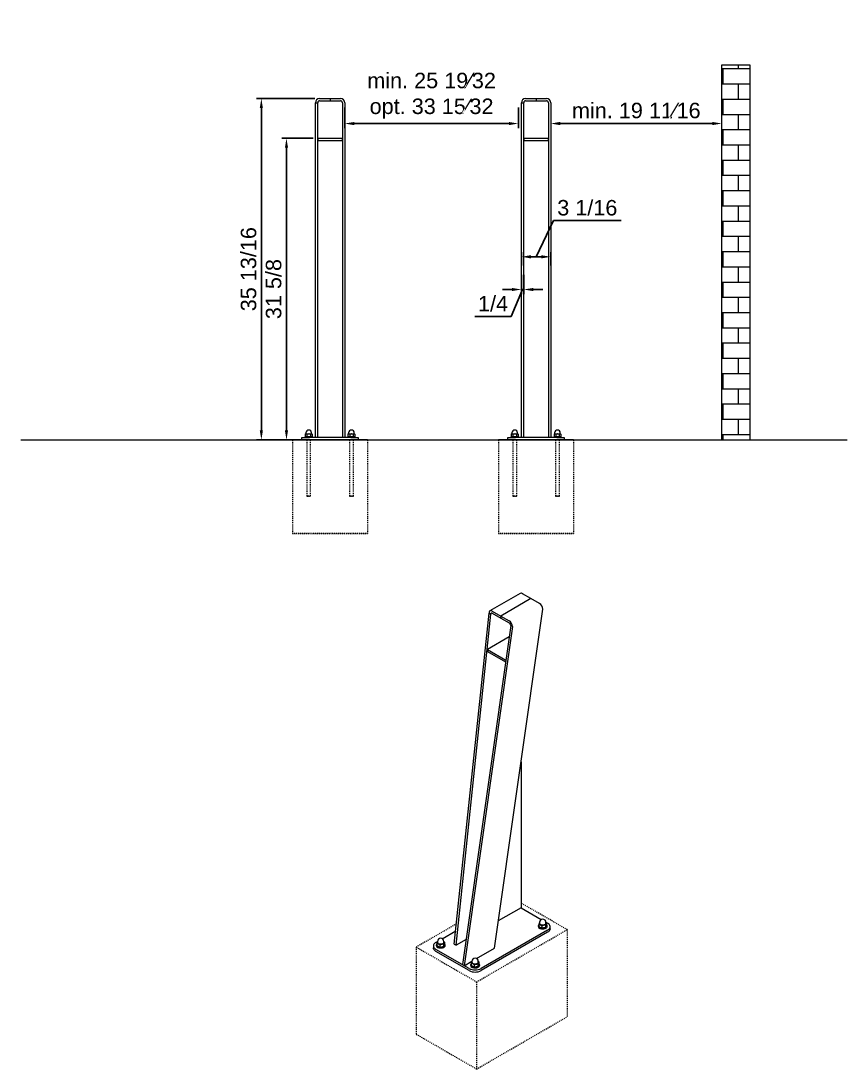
# Model space of a CAD drawing. Header units: inches. Extents: x -26 to 158, y -1 to 132.
# Drawn here: x 71 to 157.7, y 21.6 to 131.6 of the extents above; entities that cross this region are included whole.
import ezdxf

# ---------------------------------------------------------------- set-up
doc = ezdxf.new("R2010")
doc.units = ezdxf.units.IN
doc.linetypes.add('HIDDEN', pattern=[1.905, 1.27, -0.635])
for name, color, linetype, lineweight in [('ZANO_R', 7, 'Continuous', 0), ('ZANO_R_przerywana', 250, 'HIDDEN', 0), ('ZANO_W', 1, 'Continuous', 0)]:
    doc.layers.add(name, color=color, linetype=linetype, lineweight=lineweight)
doc.styles.get("Standard").update_dxf_attribs({"font": 'arial.ttf'})
doc.dimstyles.new('amerykanie', dxfattribs={"dimtxt": 50, "dimasz": 50, "dimexe": 0.5, "dimexo": 0.5, "dimgap": 1, "dimtad": 1, "dimdec": 0, "dimzin": 0, "dimlunit": 5, "dimtxsty": 'Standard', "dimcen": 0.09, "dimclrd": 1, "dimclre": 1, "dimclrt": 1, "dimazin": 0, "dimtfac": 1, "dimtdec": 0, "dimtmove": 0, "dimatfit": 3, "dimfxl": 1, "dimtzin": 0, "dimarcsym": 1})

# ---------------------------------------------------------------- blocks, each defined once
blk = doc.blocks.new('*D363')
at = {"layer": 'ZANO_W', "color": 1, "lineweight": -2}
for p, q in [((105, 122.53), (105, 120.34)), ((123.23, 122.53), (123.23, 120.34)), ((106, 120.84), (122.23, 120.84))]:
    blk.add_line(p, q, dxfattribs=at)
at = {"layer": 'ZANO_W', "color": 1}
for points in [[(106, 121), (106, 120.67), (105, 120.84)], [(122.23, 120.67), (122.23, 121), (123.23, 120.84)]]:
    blk.add_solid(points, dxfattribs=at)
at = {"layer": 'ZANO_W', "color": 1, "insert": (114.12, 123.76), "char_height": 1.625, "attachment_point": 5}
blk.add_mtext('min. 25 19⁄32\\Popt. 33 15⁄32', dxfattribs=at)
blk = doc.blocks.new('*D364')
at = {"layer": 'ZANO_W', "color": 1, "lineweight": -2}
for p, q in [((126.62, 121.34), (126.62, 121.34)), ((144.57, 121.34), (144.57, 121.34)), ((127.62, 120.84), (143.57, 120.84))]:
    blk.add_line(p, q, dxfattribs=at)
at = {"layer": 'ZANO_W', "color": 1}
for points in [[(127.62, 121.01), (127.62, 120.67), (126.62, 120.84)], [(143.57, 120.67), (143.57, 121.01), (144.57, 120.84)]]:
    blk.add_solid(points, dxfattribs=at)
at = {"layer": 'ZANO_W', "color": 1, "insert": (135.6, 122.2), "char_height": 1.625, "attachment_point": 5}
blk.add_mtext('min. 19 11⁄16', dxfattribs=at)
blk = doc.blocks.new('*D371')
at = {"layer": 'ZANO_W', "color": 1, "lineweight": -2}
for p, q in [((123.55, 104.95), (123.55, 102.92)), ((123.79, 104.95), (123.79, 102.92)), ((122.55, 103.42), (121.55, 103.42)), ((122.46, 100.58), (123.67, 103.42)), ((123.55, 103.42), (123.79, 103.42)), ((124.79, 103.42), (125.79, 103.42)), ((118.67, 100.58), (122.46, 100.58))]:
    blk.add_line(p, q, dxfattribs=at)
at = {"layer": 'ZANO_W', "color": 1}
for points in [[(122.55, 103.25), (122.55, 103.58), (123.55, 103.42)], [(124.79, 103.58), (124.79, 103.25), (123.79, 103.42)]]:
    blk.add_solid(points, dxfattribs=at)
at = {"layer": 'ZANO_W', "color": 1, "insert": (120.57, 101.92), "char_height": 1.625, "attachment_point": 5}
blk.add_mtext('1/4', dxfattribs=at)
blk = doc.blocks.new('*D372')
at = {"layer": 'ZANO_W', "color": 1, "lineweight": -2}
for p, q in [((126.91, 110.65), (125.09, 106.85)), ((134.02, 110.65), (126.91, 110.65)), ((123.55, 105.95), (123.55, 107.35)), ((124.55, 106.85), (125.62, 106.85)), ((126.62, 105.95), (126.62, 107.35))]:
    blk.add_line(p, q, dxfattribs=at)
at = {"layer": 'ZANO_W', "color": 1}
for points in [[(124.55, 107.02), (124.55, 106.68), (123.55, 106.85)], [(125.62, 106.68), (125.62, 107.02), (126.62, 106.85)]]:
    blk.add_solid(points, dxfattribs=at)
at = {"layer": 'ZANO_W', "color": 1, "insert": (130.46, 111.99), "char_height": 1.625, "attachment_point": 5}
blk.add_mtext('3 1/16', dxfattribs=at)
blk = doc.blocks.new('*D373')
at = {"layer": 'ZANO_W', "color": 1, "lineweight": -2}
for p, q in [((101.69, 119.29), (98.39, 119.29)), ((98.89, 118.29), (98.89, 88.63)), ((100.02, 87.63), (98.39, 87.63))]:
    blk.add_line(p, q, dxfattribs=at)
at = {"layer": 'ZANO_W', "color": 1}
for points in [[(99.06, 118.29), (98.73, 118.29), (98.89, 119.29)], [(98.73, 88.63), (99.06, 88.63), (98.89, 87.63)]]:
    blk.add_solid(points, dxfattribs=at)
at = {"layer": 'ZANO_W', "color": 1, "insert": (97.55, 103.46), "char_height": 1.625, "attachment_point": 5, "rotation": 90}
blk.add_mtext('31 5/8', dxfattribs=at)
blk = doc.blocks.new('*D374')
at = {"layer": 'ZANO_W', "color": 1, "lineweight": -2}
for p, q in [((101.87, 123.46), (95.76, 123.46)), ((96.26, 122.46), (96.26, 88.63)), ((100.02, 87.63), (95.76, 87.63))]:
    blk.add_line(p, q, dxfattribs=at)
at = {"layer": 'ZANO_W', "color": 1}
for points in [[(96.42, 122.46), (96.09, 122.46), (96.26, 123.46)], [(96.09, 88.63), (96.42, 88.63), (96.26, 87.63)]]:
    blk.add_solid(points, dxfattribs=at)
at = {"layer": 'ZANO_W', "color": 1, "insert": (94.92, 105.55), "char_height": 1.625, "attachment_point": 5, "rotation": 90}
blk.add_mtext('35 13/16', dxfattribs=at)

msp = doc.modelspace()

# ---------------------------------------------------------------- hatches: boundary and pattern name
at = {"layer": 'ZANO_R', "ltscale": 10, "transparency": 33554602}
h = msp.add_hatch(dxfattribs=at)
h.set_pattern_fill('AR-B816', color=256, scale=0.007874)
h.set_pattern_definition([(0, (-300.0868, 112.2023), (0, 1.6), []), (90, (-300.0868, 112.2023), (-1.6, 1.6), [1.6, -1.6])])
h.paths.add_polyline_path([(144.57433, 127.00382), (144.57433, 87.63375), (147.52709, 87.63375), (147.52709, 127.00382)])

# ---------------------------------------------------------------- linework, layer by layer
at = {"layer": 'ZANO_R'}
for p, q in [((144.57433, 87.63375), (144.57433, 127.00382)), ((144.57433, 127.00382), (147.52709, 127.00382)), ((147.52709, 127.00382), (147.52709, 87.63375)), ((102.36619, 123.46052), (103.46856, 123.46052)), ((103.46856, 123.46052), (103.46856, 123.22429)), ((103.46856, 123.46052), (104.57092, 123.46052)), ((123.98349, 123.46052), (125.08585, 123.46052)), ((125.08585, 123.46052), (125.08585, 123.22429)), ((125.08585, 123.46052), (126.18821, 123.46052)), ((101.93312, 87.86997), (101.93312, 123.02744)), ((101.93312, 123.02744), (102.16934, 123.02744)), ((102.16934, 87.86997), (102.16934, 123.02744)), ((102.36619, 123.22429), (103.46856, 123.22429)), ((103.46856, 123.22429), (104.57092, 123.22429)), ((104.76777, 123.02744), (104.76777, 87.86997)), ((105.00399, 123.02744), (105.00399, 87.86997)), ((123.55041, 87.86997), (123.55041, 123.02744)), ((123.55041, 123.02744), (123.78664, 123.02744)), ((123.78664, 87.86997), (123.78664, 123.02744)), ((123.98349, 123.22429), (125.08585, 123.22429)), ((125.08585, 123.22429), (126.18821, 123.22429)), ((126.38506, 123.02744), (126.38506, 87.86997)), ((126.62128, 123.02744), (126.62128, 87.86997)), ((102.18903, 119.28729), (102.18903, 119.05107)), ((102.18903, 119.28729), (104.74808, 119.28729)), ((102.18903, 119.05107), (104.74808, 119.05107)), ((104.74808, 119.28729), (104.74808, 119.05107)), ((123.80632, 119.28729), (123.80632, 119.05107)), ((123.80632, 119.28729), (126.36537, 119.28729)), ((123.80632, 119.05107), (126.36537, 119.05107)), ((126.36537, 119.28729), (126.36537, 119.05107)), ((100.9095, 88.26367), (100.86078, 88.23554)), ((100.86078, 88.23554), (100.86078, 87.97684)), ((100.9095, 88.26367), (100.9517, 88.26367)), ((100.92919, 88.36209), (100.92919, 88.27351)), ((100.9517, 88.26367), (101.22446, 88.26367)), ((101.04262, 88.23554), (101.04262, 87.97684)), ((101.22446, 88.26367), (101.49723, 88.26367)), ((101.4063, 88.23554), (101.4063, 87.97684)), ((101.49723, 88.26367), (101.53942, 88.26367)), ((101.51974, 88.27351), (101.51974, 88.36209)), ((101.58815, 88.23554), (101.53942, 88.26367)), ((101.58815, 88.23554), (101.58815, 87.97684)), ((105.39769, 88.26367), (105.34896, 88.23554)), ((105.34896, 88.23554), (105.34896, 87.97684)), ((105.39769, 88.26367), (105.43989, 88.26367)), ((105.41737, 88.36209), (105.41737, 88.27351)), ((105.43989, 88.26367), (105.71265, 88.26367)), ((105.53081, 88.23554), (105.53081, 87.97684)), ((105.71265, 88.26367), (105.98541, 88.26367)), ((105.89449, 88.23554), (105.89449, 87.97684)), ((105.98541, 88.26367), (106.02761, 88.26367)), ((106.00793, 88.27351), (106.00793, 88.36209)), ((106.07633, 88.23554), (106.02761, 88.26367)), ((106.07633, 88.23554), (106.07633, 87.97684)), ((122.52679, 88.26367), (122.47807, 88.23554)), ((122.47807, 88.23554), (122.47807, 87.97684)), ((122.52679, 88.26367), (122.56899, 88.26367)), ((122.54648, 88.36209), (122.54648, 88.27351)), ((122.56899, 88.26367), (122.84175, 88.26367)), ((122.65991, 88.23554), (122.65991, 87.97684)), ((122.84175, 88.26367), (123.11452, 88.26367)), ((123.0236, 88.23554), (123.0236, 87.97684)), ((123.11452, 88.26367), (123.15671, 88.26367)), ((123.13703, 88.27351), (123.13703, 88.36209)), ((123.20544, 88.23554), (123.15671, 88.26367)), ((123.20544, 88.23554), (123.20544, 87.97684)), ((127.01498, 88.26367), (126.96626, 88.23554)), ((126.96626, 88.23554), (126.96626, 87.97684)), ((127.01498, 88.26367), (127.05718, 88.26367)), ((127.03467, 88.36209), (127.03467, 88.27351)), ((127.05718, 88.26367), (127.32994, 88.26367)), ((127.1481, 88.23554), (127.1481, 87.97684)), ((127.32994, 88.26367), (127.60271, 88.26367)), ((127.51178, 88.23554), (127.51178, 87.97684)), ((127.60271, 88.26367), (127.6449, 88.26367)), ((127.62522, 88.27351), (127.62522, 88.36209)), ((127.69363, 88.23554), (127.6449, 88.26367)), ((127.69363, 88.23554), (127.69363, 87.97684)), ((71.0336, 87.63375), (157.71383, 87.63375)), ((99.53155, 87.63375), (107.40556, 87.63375)), ((107.40556, 87.63375), (99.53155, 87.63375)), ((100.5158, 87.63375), (100.5158, 87.86997)), ((100.5158, 87.86997), (101.3032, 87.86997)), ((100.83076, 87.94871), (100.83076, 87.86997)), ((101.61816, 87.94871), (100.83076, 87.94871)), ((100.86078, 87.97684), (100.9095, 87.94871)), ((101.01777, 87.63375), (101.43115, 87.63375)), ((101.01777, 87.63375), (101.43115, 87.63375)), ((105.63391, 87.86997), (101.3032, 87.86997)), ((101.53942, 87.94871), (101.58815, 87.97684)), ((101.61816, 87.86997), (101.61816, 87.94871)), ((105.00399, 87.86997), (104.76777, 87.86997)), ((105.31895, 87.94871), (105.31895, 87.86997)), ((106.10635, 87.94871), (105.31895, 87.94871)), ((105.34896, 87.97684), (105.39769, 87.94871)), ((105.50596, 87.63375), (105.91934, 87.63375)), ((105.50596, 87.63375), (105.91934, 87.63375)), ((105.63391, 87.86997), (106.42131, 87.86997)), ((106.02761, 87.94871), (106.07633, 87.97684)), ((106.10635, 87.86997), (106.10635, 87.94871)), ((106.42131, 87.86997), (106.42131, 87.63375)), ((121.14884, 87.63375), (129.02286, 87.63375)), ((129.02286, 87.63375), (121.14884, 87.63375)), ((122.13309, 87.63375), (122.13309, 87.86997)), ((122.13309, 87.86997), (122.92049, 87.86997)), ((122.44805, 87.94871), (122.44805, 87.86997)), ((123.23545, 87.94871), (122.44805, 87.94871)), ((122.47807, 87.97684), (122.52679, 87.94871)), ((122.63506, 87.63375), (123.04845, 87.63375)), ((122.63506, 87.63375), (123.04845, 87.63375)), ((127.2512, 87.86997), (122.92049, 87.86997)), ((123.15671, 87.94871), (123.20544, 87.97684)), ((123.23545, 87.86997), (123.23545, 87.94871)), ((126.62128, 87.86997), (126.38506, 87.86997)), ((126.93624, 87.94871), (126.93624, 87.86997)), ((127.72364, 87.94871), (126.93624, 87.94871)), ((126.96626, 87.97684), (127.01498, 87.94871)), ((127.12325, 87.63375), (127.53663, 87.63375)), ((127.12325, 87.63375), (127.53663, 87.63375)), ((127.2512, 87.86997), (128.0386, 87.86997)), ((127.6449, 87.94871), (127.69363, 87.97684)), ((127.72364, 87.86997), (127.72364, 87.94871)), ((128.0386, 87.86997), (128.0386, 87.63375)), ((144.57433, 87.63375), (147.52709, 87.63375)), ((123.41537, 71.508), (120.24727, 69.6791)), ((124.54884, 70.97151), (121.38074, 69.14261)), ((124.54884, 70.97151), (123.66177, 71.48361)), ((125.4359, 70.45942), (124.54884, 70.97151)), ((116.50187, 34.68067), (120.14518, 69.45346)), ((116.69195, 34.57094), (120.33527, 69.34372)), ((120.14518, 69.45346), (120.33527, 69.34372)), ((120.49367, 69.6547), (121.38074, 69.14261)), ((120.49367, 69.4352), (121.38074, 68.9231)), ((120.71544, 34.26003), (125.7844, 69.85581)), ((121.38074, 69.14261), (122.26781, 68.63052)), ((121.38074, 69.14261), (121.38074, 68.9231)), ((121.38074, 68.9231), (122.26781, 68.41101)), ((122.42621, 68.13664), (117.35725, 32.54086)), ((122.6163, 68.02691), (117.54734, 32.43112)), ((122.6163, 68.02691), (122.42621, 68.13664)), ((122.2587, 66.96032), (119.97093, 65.63962)), ((119.97093, 65.63962), (119.97093, 65.42012)), ((119.97093, 65.63962), (121.91113, 64.51957)), ((119.97093, 65.42012), (121.88225, 64.31674)), ((123.50336, 53.83771), (123.50336, 38.50308)), ((123.50336, 38.50308), (121.12407, 37.12954)), ((123.50336, 38.50308), (125.6226, 37.27968)), ((125.33636, 36.60103), (125.33636, 36.52787)), ((125.38462, 36.80573), (125.38462, 36.56534)), ((125.44837, 36.96654), (125.43818, 36.94726)), ((125.44837, 36.96571), (125.43818, 36.94726)), ((125.44837, 36.98517), (125.44837, 36.90285)), ((125.67728, 36.63678), (125.67728, 36.39639)), ((126.07705, 36.69862), (126.07705, 36.45823)), ((126.12035, 36.99233), (126.29129, 36.89365)), ((126.12042, 36.90285), (126.12042, 36.98517)), ((126.18417, 36.92941), (126.18417, 36.68901)), ((126.23243, 36.52787), (126.23243, 36.60103)), ((126.55375, 36.30836), (126.55375, 36.52787)), ((115.23802, 35.26788), (116.64872, 36.08226)), ((126.29129, 36.16209), (119.32147, 32.1385)), ((126.29129, 35.94258), (119.32147, 31.91899)), ((114.30687, 34.51607), (114.30687, 34.29657)), ((114.56933, 34.88185), (114.74027, 34.98054)), ((118.05423, 32.1385), (114.56933, 34.15029)), ((114.62819, 34.58924), (114.62819, 34.51607)), ((114.67645, 34.79393), (114.67645, 34.55354)), ((114.74019, 34.95474), (114.73001, 34.93547)), ((114.74019, 34.95392), (114.73001, 34.93547)), ((114.74019, 34.97337), (114.74019, 34.89106)), ((114.9691, 34.62499), (114.9691, 34.38459)), ((115.36888, 34.68682), (115.36888, 34.44643)), ((115.41225, 34.89106), (115.41225, 34.97337)), ((115.476, 34.91761), (115.476, 34.67722)), ((115.52426, 34.51607), (115.52426, 34.58924)), ((116.50187, 34.68067), (116.69195, 34.57094)), ((117.73183, 35.17125), (116.69195, 34.57094)), ((118.84965, 33.18293), (120.71544, 34.26003)), ((118.05423, 31.91899), (114.56933, 33.93079)), ((117.54734, 32.43112), (117.35725, 32.54086)), ((117.54734, 32.43112), (118.3519, 32.89559)), ((118.23982, 32.50429), (118.23982, 32.43112)), ((118.28808, 32.70898), (118.28808, 32.46859)), ((118.35183, 32.86979), (118.34164, 32.85051)), ((118.35183, 32.86896), (118.34164, 32.85051)), ((118.35183, 32.88842), (118.35183, 32.80611)), ((118.58073, 32.54003), (118.58073, 32.29964)), ((118.98051, 32.60187), (118.98051, 32.36148)), ((119.02388, 32.80611), (119.02388, 32.88842)), ((119.08763, 32.83266), (119.08763, 32.59227)), ((119.13589, 32.43112), (119.13589, 32.50429))]:
    msp.add_line(p, q, dxfattribs=at)
at = {"layer": 'ZANO_R', "flags": 128}
for points in [[(100.86078, 88.23554), (100.90532, 88.25595), (100.9517, 88.26367)], [(101.22446, 88.26367), (101.08527, 88.2467), (101.04262, 88.23554)], [(101.4063, 88.23554), (101.27127, 88.26167), (101.22446, 88.26367)], [(101.4063, 88.23554), (101.45085, 88.25595), (101.49723, 88.26367)], [(105.34896, 88.23554), (105.39351, 88.25595), (105.43989, 88.26367)], [(105.71265, 88.26367), (105.57346, 88.2467), (105.53081, 88.23554)], [(105.89449, 88.23554), (105.75946, 88.26167), (105.71265, 88.26367)], [(105.89449, 88.23554), (105.93904, 88.25595), (105.98541, 88.26367)], [(122.47807, 88.23554), (122.52261, 88.25595), (122.56899, 88.26367)], [(122.84175, 88.26367), (122.70256, 88.2467), (122.65991, 88.23554)], [(123.0236, 88.23554), (122.88856, 88.26167), (122.84175, 88.26367)], [(123.0236, 88.23554), (123.06814, 88.25595), (123.11452, 88.26367)], [(126.96626, 88.23554), (127.0108, 88.25595), (127.05718, 88.26367)], [(127.32994, 88.26367), (127.19075, 88.2467), (127.1481, 88.23554)], [(127.51178, 88.23554), (127.37675, 88.26167), (127.32994, 88.26367)], [(127.51178, 88.23554), (127.55633, 88.25595), (127.60271, 88.26367)], [(101.04262, 87.97684), (100.99807, 87.95643), (100.9517, 87.94871)], [(101.04262, 87.97684), (101.08527, 87.96567), (101.22446, 87.94871)], [(101.22446, 87.94871), (101.27127, 87.9507), (101.4063, 87.97684)], [(101.58815, 87.97684), (101.5436, 87.95643), (101.49723, 87.94871)], [(105.53081, 87.97684), (105.48626, 87.95643), (105.43989, 87.94871)], [(105.53081, 87.97684), (105.57346, 87.96567), (105.71265, 87.94871)], [(105.71265, 87.94871), (105.75946, 87.9507), (105.89449, 87.97684)], [(106.07633, 87.97684), (106.03179, 87.95643), (105.98541, 87.94871)], [(122.65991, 87.97684), (122.61537, 87.95643), (122.56899, 87.94871)], [(122.65991, 87.97684), (122.70256, 87.96567), (122.84175, 87.94871)], [(122.84175, 87.94871), (122.88856, 87.9507), (123.0236, 87.97684)], [(123.20544, 87.97684), (123.16089, 87.95643), (123.11452, 87.94871)], [(127.1481, 87.97684), (127.10355, 87.95643), (127.05718, 87.94871)], [(127.1481, 87.97684), (127.19075, 87.96567), (127.32994, 87.94871)], [(127.32994, 87.94871), (127.37675, 87.9507), (127.51178, 87.97684)], [(127.69363, 87.97684), (127.64908, 87.95643), (127.60271, 87.94871)], [(120.49367, 69.6547), (120.42568, 69.68622), (120.36031, 69.70106), (120.30006, 69.69865), (120.24725, 69.67909), (120.20391, 69.64313), (120.17171, 69.59214), (120.15188, 69.5281), (120.14518, 69.45346)], [(125.46759, 36.41814), (125.41335, 36.45606), (125.37253, 36.49922), (125.3466, 36.54606), (125.33649, 36.59488), (125.34256, 36.64393), (125.36461, 36.69142), (125.38462, 36.71781)], [(125.38462, 36.80573), (125.49328, 36.76728), (125.53095, 36.74739)], [(125.53095, 36.45472), (125.49328, 36.47832), (125.38462, 36.56534)], [(126.12042, 36.94421), (126.12845, 36.92077), (126.13048, 36.87744), (126.11633, 36.83487), (126.08666, 36.79505), (126.04286, 36.75985), (125.98697, 36.7309), (125.92161, 36.70957), (125.84983, 36.69685), (125.77499, 36.69333), (125.7006, 36.69918), (125.63012, 36.71413), (125.56685, 36.73747), (125.51376, 36.76812), (125.47332, 36.80464), (125.44743, 36.84533), (125.43729, 36.88828), (125.44339, 36.93148), (125.44837, 36.94421)], [(125.44837, 36.90285), (125.44849, 36.8976), (125.4583, 36.85604), (125.48336, 36.81666), (125.52249, 36.78132), (125.57387, 36.75166), (125.63509, 36.72907), (125.7033, 36.7146), (125.7753, 36.70894), (125.84772, 36.71234), (125.91718, 36.72466), (125.98043, 36.7453), (126.03452, 36.77331), (126.07691, 36.80738), (126.10562, 36.84591), (126.11931, 36.88711), (126.12042, 36.90285)], [(126.18417, 36.71781), (126.21116, 36.67979), (126.22926, 36.63174), (126.23129, 36.58258), (126.21717, 36.53409), (126.1874, 36.48802), (126.14307, 36.44603), (126.08577, 36.40965), (126.01758, 36.38018), (125.94097, 36.3587), (125.85869, 36.34597), (125.77373, 36.34246), (125.68916, 36.3483), (125.60803, 36.36327), (125.53327, 36.38684), (125.46759, 36.41814)], [(126.23243, 36.52787), (126.23129, 36.50942), (126.21717, 36.46092), (126.1874, 36.41485), (126.14307, 36.37287), (126.08577, 36.33648), (126.01758, 36.30701), (125.94097, 36.28553), (125.85869, 36.2728), (125.77373, 36.26929), (125.68916, 36.27513), (125.60803, 36.2901), (125.53327, 36.31367), (125.46759, 36.34498)], [(125.53095, 36.74739), (125.64296, 36.66697), (125.67728, 36.63678)], [(125.67728, 36.39639), (125.64296, 36.40583), (125.53095, 36.45472)], [(125.67728, 36.63678), (125.77521, 36.67089), (125.87716, 36.69384)], [(126.07705, 36.45823), (125.97912, 36.42411), (125.87716, 36.40117)], [(126.07705, 36.69862), (126.10329, 36.77412), (126.13061, 36.84015)], [(126.12042, 36.98072), (126.14985, 36.95959), (126.18417, 36.92941)], [(126.18417, 36.68901), (126.15793, 36.61351), (126.13061, 36.54748)], [(126.29129, 36.16209), (126.37502, 36.21787), (126.44414, 36.27995), (126.49725, 36.34709), (126.53327, 36.41791), (126.55146, 36.49096), (126.55146, 36.56477), (126.53327, 36.63783), (126.49725, 36.70864), (126.44414, 36.77578), (126.37502, 36.83787), (126.29129, 36.89365)], [(126.55375, 36.30836), (126.55146, 36.27146), (126.53327, 36.1984), (126.49725, 36.12759), (126.44414, 36.06045), (126.37502, 35.99836), (126.29129, 35.94258)], [(114.56933, 33.93079), (114.4856, 33.98657), (114.41648, 34.04866), (114.36337, 34.11579), (114.32735, 34.18661), (114.30916, 34.25966), (114.30687, 34.29657)], [(114.56933, 34.88185), (114.4856, 34.82607), (114.41648, 34.76398), (114.36337, 34.69685), (114.32735, 34.62603), (114.30916, 34.55298), (114.30916, 34.47917), (114.32735, 34.40611), (114.36337, 34.3353), (114.41648, 34.26816), (114.4856, 34.20607), (114.56933, 34.15029)], [(114.75941, 34.40635), (114.70518, 34.44427), (114.66436, 34.48742), (114.63842, 34.53426), (114.62831, 34.58308), (114.63439, 34.63213), (114.65643, 34.67963), (114.67645, 34.70601)], [(114.67645, 34.79393), (114.78511, 34.75549), (114.82277, 34.7356)], [(114.82277, 34.44293), (114.78511, 34.46653), (114.67645, 34.55354)], [(115.41225, 34.93241), (115.42027, 34.90897), (115.4223, 34.86564), (115.40816, 34.82308), (115.37849, 34.78326), (115.33468, 34.74805), (115.27879, 34.71911), (115.21343, 34.69777), (115.14166, 34.68505), (115.06682, 34.68153), (114.99242, 34.68739), (114.92194, 34.70233), (114.85868, 34.72568), (114.80559, 34.75633), (114.76515, 34.79285), (114.73926, 34.83354), (114.72912, 34.87648), (114.73521, 34.91969), (114.74019, 34.93241)], [(114.74019, 34.89106), (114.74032, 34.88581), (114.75013, 34.84424), (114.77518, 34.80487), (114.81432, 34.76953), (114.8657, 34.73986), (114.92692, 34.71727), (114.99513, 34.70281), (115.06712, 34.69714), (115.13954, 34.70055), (115.20901, 34.71286), (115.27226, 34.73351), (115.32634, 34.76152), (115.36874, 34.79559), (115.39745, 34.83412), (115.41114, 34.87531), (115.41225, 34.89106)], [(115.476, 34.70601), (115.50298, 34.66799), (115.52109, 34.61995), (115.52312, 34.57079), (115.50899, 34.5223), (115.47923, 34.47623), (115.43489, 34.43424), (115.3776, 34.39785), (115.30941, 34.36839), (115.2328, 34.3469), (115.15052, 34.33418), (115.06556, 34.33067), (114.98099, 34.3365), (114.89985, 34.35148), (114.82509, 34.37504), (114.75941, 34.40635)], [(115.52426, 34.51607), (115.52312, 34.49762), (115.50899, 34.44913), (115.47923, 34.40306), (115.43489, 34.36107), (115.3776, 34.32469), (115.30941, 34.29522), (115.2328, 34.27373), (115.15052, 34.26101), (115.06556, 34.2575), (114.98099, 34.26334), (114.89985, 34.27831), (114.82509, 34.30187), (114.75941, 34.33318)], [(114.82277, 34.7356), (114.93478, 34.65517), (114.9691, 34.62499)], [(114.9691, 34.38459), (114.93478, 34.39403), (114.82277, 34.44293)], [(114.9691, 34.62499), (115.06703, 34.6591), (115.16899, 34.68205)], [(115.36888, 34.44643), (115.27095, 34.41232), (115.16899, 34.38937)], [(115.36888, 34.68682), (115.39512, 34.76232), (115.42244, 34.82836)], [(115.40837, 34.97172), (115.44168, 34.9478), (115.476, 34.91761)], [(115.476, 34.67722), (115.44976, 34.60172), (115.42244, 34.53569)], [(118.37104, 32.3214), (118.31681, 32.35932), (118.27599, 32.40247), (118.25006, 32.44931), (118.23994, 32.49813), (118.24602, 32.54718), (118.26807, 32.59468), (118.28808, 32.62106)], [(118.28808, 32.70898), (118.39674, 32.67054), (118.43441, 32.65065)], [(118.43441, 32.35798), (118.39674, 32.38158), (118.28808, 32.46859)], [(119.02388, 32.84746), (119.0319, 32.82402), (119.03394, 32.78069), (119.01979, 32.73812), (118.99012, 32.69831), (118.94631, 32.6631), (118.89043, 32.63416), (118.82506, 32.61282), (118.75329, 32.6001), (118.67845, 32.59658), (118.60406, 32.60244), (118.53358, 32.61738), (118.47031, 32.64073), (118.41722, 32.67138), (118.37678, 32.7079), (118.35089, 32.74858), (118.34075, 32.79153), (118.34685, 32.83473), (118.35183, 32.84746)], [(118.35183, 32.80611), (118.35195, 32.80085), (118.36176, 32.75929), (118.38682, 32.71992), (118.42595, 32.68457), (118.47733, 32.65491), (118.53855, 32.63232), (118.60676, 32.61786), (118.67875, 32.61219), (118.75118, 32.6156), (118.82064, 32.62791), (118.88389, 32.64856), (118.93798, 32.67657), (118.98037, 32.71064), (119.00908, 32.74917), (119.02277, 32.79036), (119.02388, 32.80611)], [(119.08763, 32.62106), (119.11462, 32.58304), (119.13272, 32.535), (119.13475, 32.48584), (119.12063, 32.43735), (119.09086, 32.39127), (119.04653, 32.34929), (118.98923, 32.3129), (118.92104, 32.28344), (118.84443, 32.26195), (118.76215, 32.24922), (118.67719, 32.24572), (118.59262, 32.25155), (118.51148, 32.26653), (118.43673, 32.29009), (118.37104, 32.3214)], [(119.13589, 32.43112), (119.13475, 32.41267), (119.12063, 32.36418), (119.09086, 32.31811), (119.04653, 32.27612), (118.98923, 32.23974), (118.92104, 32.21027), (118.84443, 32.18878), (118.76215, 32.17606), (118.67719, 32.17255), (118.59262, 32.17839), (118.51148, 32.19336), (118.43673, 32.21692), (118.37104, 32.24823)], [(118.43441, 32.65065), (118.54641, 32.57022), (118.58073, 32.54003)], [(118.58073, 32.29964), (118.54641, 32.30908), (118.43441, 32.35798)], [(118.58073, 32.54003), (118.67867, 32.57415), (118.78062, 32.59709)], [(118.98051, 32.36148), (118.88258, 32.32737), (118.78062, 32.30442)], [(118.98051, 32.60187), (119.00675, 32.67737), (119.03407, 32.74341)], [(119.02388, 32.88398), (119.05331, 32.86285), (119.08763, 32.83266)], [(119.08763, 32.59227), (119.06139, 32.51677), (119.03407, 32.45073)]]:
    msp.add_lwpolyline(points, dxfattribs=at)
at = {"layer": 'ZANO_R'}
for centre, radius, start, end in [((102.36619, 123.02744), 0.43307, 90, 180), ((104.57092, 123.02744), 0.43307, 0, 90), ((123.98349, 123.02744), 0.43307, 90, 180), ((126.18821, 123.02744), 0.43307, 0, 90), ((102.36619, 123.02744), 0.19685, 90, 180), ((104.57092, 123.02744), 0.19685, 0, 90), ((123.98349, 123.02744), 0.19685, 90, 180), ((126.18821, 123.02744), 0.19685, 0, 90), ((100.91934, 88.27351), 0.00984, 270, 0), ((101.22446, 88.36209), 0.29528, 0, 180), ((100.94794, 88.09054), 0.17317, 56.8578198, 88.7581273), ((101.49347, 88.09054), 0.17317, 56.8581634, 88.7577837), ((101.52958, 88.27351), 0.00984, 180, 270), ((105.40753, 88.27351), 0.00984, 270, 0), ((105.71265, 88.36209), 0.29528, 0, 180), ((105.43613, 88.09054), 0.17317, 56.8581556, 88.7578959), ((105.98166, 88.09054), 0.17317, 56.8581634, 88.7577837), ((106.01777, 88.27351), 0.00984, 180, 270), ((122.53664, 88.27351), 0.00984, 270, 0), ((122.84175, 88.36209), 0.29528, 0, 180), ((122.56524, 88.09054), 0.17317, 56.8578198, 88.7581273), ((123.11076, 88.09054), 0.17317, 56.8581634, 88.7577837), ((123.14687, 88.27351), 0.00984, 180, 270), ((127.02482, 88.27351), 0.00984, 270, 0), ((127.32994, 88.36209), 0.29528, 0, 180), ((127.05342, 88.09054), 0.17317, 56.8581556, 88.7578959), ((127.59895, 88.09054), 0.17317, 56.8581634, 88.7577837), ((127.63506, 88.27351), 0.00984, 180, 270), ((100.95545, 88.12184), 0.17317, 236.8581634, 268.7577837), ((101.50098, 88.12184), 0.17317, 236.8578198, 268.7581273), ((105.44364, 88.12184), 0.17317, 236.8581634, 268.7577837), ((105.98917, 88.12184), 0.17317, 236.8581556, 268.7578959), ((122.57274, 88.12184), 0.17317, 236.8581634, 268.7577837), ((123.11827, 88.12184), 0.17317, 236.8578198, 268.7581273), ((127.06093, 88.12184), 0.17317, 236.8581634, 268.7577837), ((127.60646, 88.12184), 0.17317, 236.8581556, 268.7578959), ((123.51741, 71.28211), 0.24787, 54.3812985, 114.3095965), ((125.02778, 69.82138), 0.7574, 2.6054375, 57.3944282), ((120.43183, 69.35939), 0.09783, 50.7972953, 189.2133086), ((121.85968, 67.99248), 0.7574, 2.6054375, 57.3944282), ((122.08229, 68.12099), 0.34428, 2.6057946, 57.3942056), ((125.55173, 36.54388), 0.21597, 184.251276, 247.0688445), ((126.53162, 36.45257), 1.20014, 155.6573154, 162.8866522), ((125.58676, 36.89476), 0.15758, 160.5391151, 249.2578201), ((125.7844, 36.98517), 0.33603, 0, 180), ((125.78379, 37.23607), 0.55021, 242.642865, 279.7710522), ((125.75831, 37.18955), 0.79729, 264.1663482, 278.5730019), ((125.85757, 37.02046), 0.32721, 273.4337224, 326.5609011), ((125.99601, 35.90554), 0.79721, 84.1656048, 98.5737453), ((125.72027, 36.73303), 0.45035, 322.395967, 335.6685689), ((126.01482, 36.89395), 0.12767, 335.07976, 34.1986474), ((126.54078, 36.65471), 0.45014, 142.3929786, 155.6716301), ((115.07622, 34.97337), 0.33603, 0, 180), ((114.84357, 34.53209), 0.21597, 184.2523476, 247.067623), ((115.82316, 34.44089), 1.19983, 155.6564047, 162.8876359), ((114.87858, 34.88297), 0.15758, 160.5391323, 249.2576617), ((115.07561, 35.22427), 0.55021, 242.6429609, 279.7710122), ((115.05014, 35.17771), 0.79725, 264.165966, 278.5733777), ((115.14939, 35.00866), 0.3272, 273.4334298, 326.5611936), ((115.28784, 33.89375), 0.79721, 84.1656437, 98.5737813), ((115.01208, 34.72124), 0.45036, 322.3963927, 335.6685801), ((115.30666, 34.88216), 0.12767, 335.0780032, 34.2000481), ((115.83274, 34.64284), 0.45029, 142.3952028, 155.6694875), ((118.68785, 32.88842), 0.33603, 0, 180), ((118.68785, 33.35522), 1.37182, 242.4914352, 297.5085648), ((118.68785, 33.13572), 1.37183, 242.491449, 297.508551), ((118.45519, 32.44713), 0.21597, 184.2516768, 247.0682366), ((119.43514, 32.3558), 1.20021, 155.65744, 162.886397), ((118.49022, 32.79802), 0.15758, 160.5392217, 249.2575724), ((118.68725, 33.13932), 0.55021, 242.642995, 279.7709781), ((118.66177, 33.09281), 0.7973, 264.1664926, 278.5729324), ((118.76103, 32.92371), 0.32721, 273.4335887, 326.5610348), ((118.89947, 31.8088), 0.79721, 84.1656437, 98.5737813), ((118.62372, 32.63629), 0.45036, 322.3963927, 335.6685801), ((118.91829, 32.7972), 0.12767, 335.0786468, 34.1992005), ((119.44427, 32.55794), 0.45018, 142.3934472, 155.6709431)]:
    msp.add_arc(centre, radius, start, end, dxfattribs=at)
at = {"layer": 'ZANO_R_przerywana', "ltscale": 0.05}
for p, q in [((99.53155, 87.63375), (99.53155, 77.79123)), ((99.53155, 87.63375), (99.53155, 77.79123)), ((101.01777, 87.63375), (101.01777, 81.72824)), ((101.43115, 81.72824), (101.43115, 87.63375)), ((105.50596, 87.63375), (105.50596, 81.72824)), ((105.91934, 81.72824), (105.91934, 87.63375)), ((107.40556, 87.63375), (107.40556, 77.79123)), ((107.40556, 87.63375), (107.40556, 77.79123)), ((121.14884, 87.63375), (121.14884, 77.79123)), ((121.14884, 87.63375), (121.14884, 77.79123)), ((122.63506, 87.63375), (122.63506, 81.72824)), ((123.04845, 81.72824), (123.04845, 87.63375)), ((127.12325, 87.63375), (127.12325, 81.72824)), ((127.53663, 81.72824), (127.53663, 87.63375)), ((129.02286, 87.63375), (129.02286, 77.79123)), ((129.02286, 87.63375), (129.02286, 77.79123)), ((101.43115, 81.72824), (101.01777, 81.72824)), ((101.01777, 81.72824), (101.43115, 81.72824)), ((105.91934, 81.72824), (105.50596, 81.72824)), ((105.50596, 81.72824), (105.91934, 81.72824)), ((123.04845, 81.72824), (122.63506, 81.72824)), ((122.63506, 81.72824), (123.04845, 81.72824)), ((127.53663, 81.72824), (127.12325, 81.72824)), ((127.12325, 81.72824), (127.53663, 81.72824)), ((99.53155, 77.79123), (107.40556, 77.79123)), ((107.40556, 77.79123), (99.53155, 77.79123)), ((121.14884, 77.79123), (129.02286, 77.79123)), ((129.02286, 77.79123), (121.14884, 77.79123)), ((128.35056, 36.21692), (123.50336, 39.01514)), ((116.72622, 36.82195), (112.51006, 34.38801)), ((118.84626, 30.7302), (128.35056, 36.21692)), ((128.35056, 36.21692), (128.35056, 27.07091)), ((112.51006, 34.38801), (112.51006, 25.242)), ((112.51006, 34.38801), (118.84626, 30.7302)), ((118.84626, 30.7302), (118.84626, 21.5842)), ((118.84626, 21.5842), (128.35056, 27.07091)), ((112.51006, 25.242), (118.84626, 21.5842))]:
    msp.add_line(p, q, dxfattribs=at)

# ---------------------------------------------------------------- dimensions: what is measured, and where the dimension line sits
at = {"layer": 'ZANO_W'}
for base, p1, p2, text, picture, middle in [((123.23342, 120.83733), (105.00399, 123.02744), (123.23342, 123.02744), 'min. 25 19⁄32\\Popt. 33 15⁄32', '*D363', (114.11871, 123.75728)), ((144.57433, 120.83839), (126.62128, 120.83733), (144.57433, 120.83733), 'min. 19 11⁄16', '*D364', (135.59781, 122.19633))]:
    dim = msp.add_linear_dim(base=base, p1=p1, p2=p2, text=text, dimstyle='amerykanie', override={"dimtxt": 1.625, "dimasz": 1, "dimgap": 0.5, "dimdec": 4, "dimtxsty": 'Standard', "dimaunit": 1, "dimadec": 1, "dimtdec": 4, "dimtmove": 1, "dimfrac": 2}, dxfattribs=at)
    dim.commit()
    dim.dimension.update_dxf_attribs({"geometry": picture, "text_midpoint": middle})
for base, p1, picture, middle in [((96.25584, 87.63375), (102.36619, 123.46052), '*D374', (94.91508, 105.54713)), ((98.89395, 87.63375), (102.18903, 119.28729), '*D373', (97.55318, 103.46052))]:
    dim = msp.add_linear_dim(base=base, p1=p1, p2=(100.5158, 87.63375), angle=90, dimstyle='amerykanie', override={"dimtxt": 1.625, "dimasz": 1, "dimgap": 0.5, "dimdec": 4, "dimaunit": 1, "dimadec": 1, "dimtdec": 4, "dimtmove": 1, "dimfrac": 2}, dxfattribs=at)
    dim.commit()
    dim.dimension.update_dxf_attribs({"geometry": picture, "text_midpoint": middle})
for base, p2, picture, middle in [((126.62128, 106.85065), (126.62128, 105.44871), '*D372', (127.40685, 110.64548)), ((123.78664, 103.41684), (123.78664, 105.44871), '*D371', (121.96478, 100.57952))]:
    dim = msp.add_linear_dim(base=base, p1=(123.55041, 105.44871), p2=p2, dimstyle='amerykanie', override={"dimtxt": 1.625, "dimasz": 1, "dimgap": 0.5, "dimdec": 4, "dimaunit": 1, "dimadec": 1, "dimtdec": 4, "dimtmove": 1, "dimfrac": 2}, dxfattribs=at)
    dim.commit()
    dim.dimension.update_dxf_attribs({"geometry": picture, "text_midpoint": middle, "dimtype": 160})

doc.saveas('drawing.dxf')
